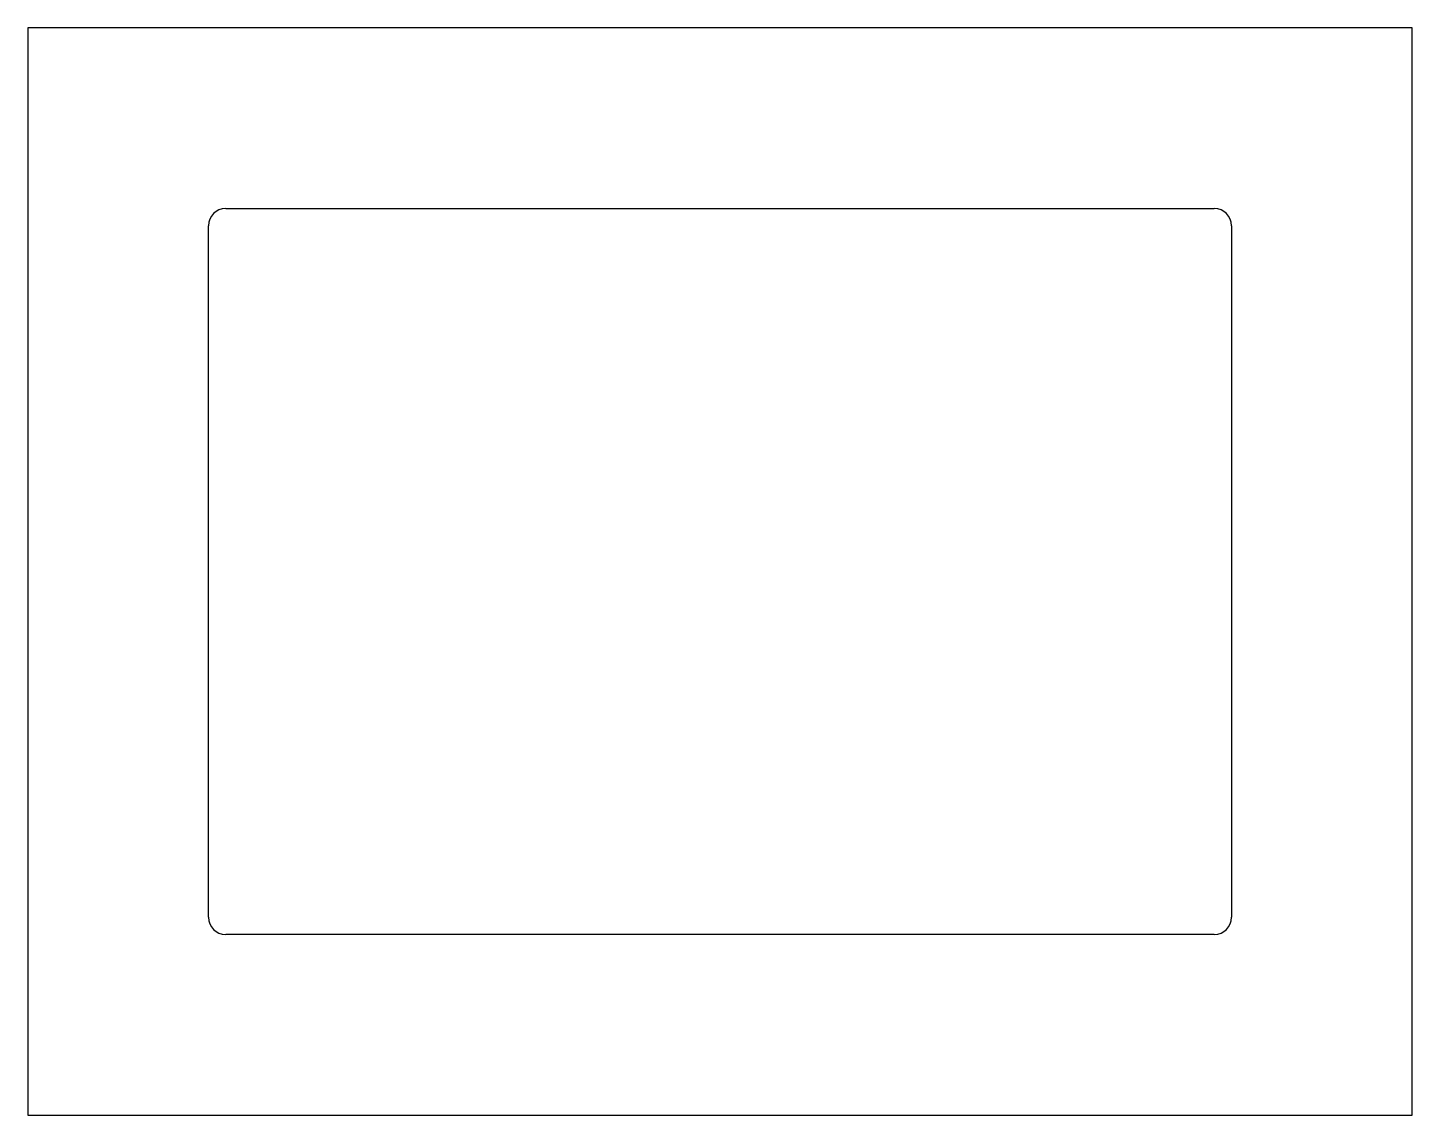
# Model space of a CAD drawing. Header units: millimetres. Extents: x -42 to 41.9, y -33 to 32.9.
import ezdxf

# ---------------------------------------------------------------- set-up
doc = ezdxf.new("R2010")
doc.units = ezdxf.units.MM

msp = doc.modelspace()

# ---------------------------------------------------------------- linework, layer by layer
for p, q in [((41.95, 32.95), (-41.95, 32.95)), ((-41.95, 32.95), (-41.95, -32.95)), ((41.95, -32.95), (41.95, 32.95)), ((-29.95, 21.999), (29.95, 21.999)), ((-30.999, -20.95), (-30.999, 20.95)), ((30.999, 20.95), (30.999, -20.95)), ((29.95, -21.999), (-29.95, -21.999)), ((-41.95, -32.95), (41.95, -32.95))]:
    msp.add_line(p, q)
for centre, start, end in [((-29.95, 20.95), -270, -180), ((29.95, 20.95), 0, 90), ((-29.95, -20.95), 180, 270), ((29.95, -20.95), -90, 0)]:
    msp.add_arc(centre, 1.049, start, end)

doc.saveas('drawing.dxf')
